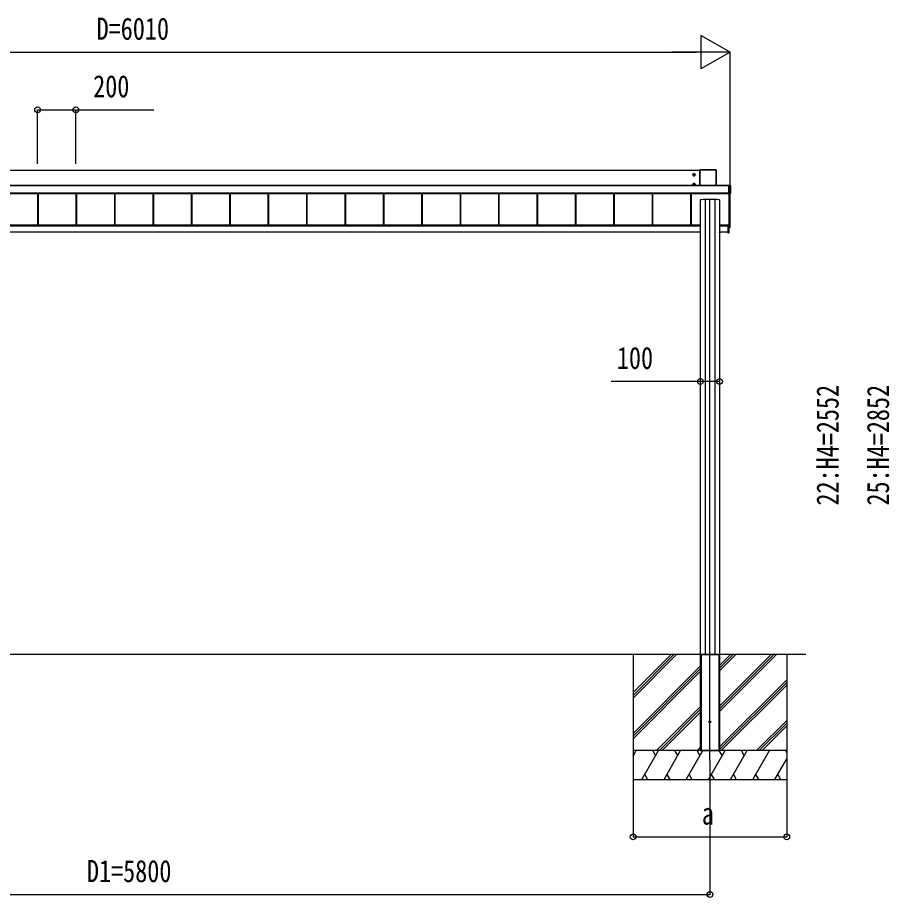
# Model space of a CAD drawing. Units: millimetres, scale not verified. Extents: x -14718 to 14718, y -10397 to 10401.
# Drawn here: x -10423 to -5883, y -5976 to -1393 of the extents above; entities that cross this region are included whole.
import ezdxf
from ezdxf.enums import TextEntityAlignment as Align

# ---------------------------------------------------------------- set-up
doc = ezdxf.new("R2010")
doc.units = ezdxf.units.MM
doc.header["$LTSCALE"] = 50
for name, color, linetype in [('0-4_YKK_12', 2, 'Continuous'), ('0-5_YKK_A1', 4, 'Continuous'), ('0-6_YKK_D', 6, 'Continuous')]:
    doc.layers.add(name, color=color, linetype=linetype)
doc.styles.add('ＭＳ ゴシック', font='')
doc.styles.get('ＭＳ ゴシック').set_extended_font_data('MS Gothic')

msp = doc.modelspace()

# ---------------------------------------------------------------- linework, layer by layer
at = {"layer": '0-4_YKK_12'}
msp.add_line((-6817.43, -5264.1), (-6817.43, -2338.4), dxfattribs=at)
at = {"layer": '0-5_YKK_A1'}
for p, q in [((-6870.43, -2190.47), (-12564.43, -2190.47)), ((-6870.43, -2186.75), (-6870.43, -2268.91)), ((-6870.09, -2186.89), (-6870.43, -2186.75)), ((-6870.09, -2268.91), (-6870.09, -2186.89)), ((-6784.93, -2186.25), (-6869.93, -2186.25)), ((-6869.93, -2186.25), (-6869.59, -2186.39)), ((-6869.59, -2186.39), (-6869.59, -2186.88)), ((-6869.59, -2186.39), (-6785.27, -2186.39)), ((-6869.59, -2186.88), (-6869.59, -2268.91)), ((-6785.27, -2186.88), (-6869.59, -2186.88)), ((-6785.27, -2186.39), (-6784.93, -2186.25)), ((-6785.27, -2186.39), (-6785.27, -2186.88)), ((-6785.27, -2268.91), (-6785.27, -2186.88)), ((-6784.43, -2186.75), (-6784.77, -2186.89)), ((-6784.77, -2186.89), (-6784.77, -2268.91)), ((-6784.43, -2268.91), (-6784.43, -2186.75)), ((-6907.68, -2212.21), (-6893.18, -2212.21)), ((-6902.71, -2211.45), (-6903.43, -2211.45)), ((-6900.43, -2219.46), (-6900.43, -2204.96)), ((-6898.15, -2212.97), (-6897.43, -2212.97)), ((-6718.93, -2268.91), (-12715.93, -2268.91)), ((-6718.93, -2269.39), (-12715.93, -2269.39)), ((-6907.68, -2262.18), (-6893.18, -2262.18)), ((-6902.71, -2261.42), (-6903.43, -2261.42)), ((-6900.43, -2269.43), (-6900.43, -2254.93)), ((-6898.15, -2262.94), (-6897.43, -2262.94)), ((-6717.73, -2267.68), (-6718.93, -2267.68)), ((-6718.93, -2267.83), (-6718.93, -2267.68)), ((-6718.93, -2267.68), (-6718.93, -2267.68)), ((-6717.73, -2267.68), (-6718.93, -2267.68)), ((-6718.93, -2268.31), (-6718.93, -2267.83)), ((-6711.89, -2268.31), (-6718.93, -2268.31)), ((-6717.73, -2267.68), (-6717.73, -2267.68)), ((-6717.13, -2267.67), (-6717.18, -2267.67)), ((-6717.13, -2267.63), (-6711.43, -2267.63)), ((-6717.13, -2267.63), (-6717.13, -2267.67)), ((-6711.89, -2267.83), (-6711.43, -2267.63)), ((-6711.89, -2309.37), (-6711.89, -2268.31)), ((-6710.93, -2268.13), (-6711.39, -2268.33)), ((-6711.39, -2268.33), (-6711.39, -2309.39)), ((-6710.93, -2268.13), (-6710.93, -2310.11)), ((-6718.93, -2308.36), (-12715.93, -2308.36)), ((-6718.93, -2308.88), (-12715.93, -2308.88)), ((-12715.93, -2309.02), (-6718.93, -2309.02)), ((-6718.93, -2309.02), (-12715.93, -2309.02)), ((-10318.93, -2309.02), (-10318.93, -2475.25)), ((-10316.33, -2309.02), (-10316.33, -2475.25)), ((-10315.93, -2309.02), (-10315.93, -2475.25)), ((-10118.93, -2309.02), (-10118.93, -2475.25)), ((-10116.33, -2309.02), (-10116.33, -2475.25)), ((-10115.93, -2309.02), (-10115.93, -2475.25)), ((-9918.93, -2309.02), (-9918.93, -2475.25)), ((-9916.33, -2309.02), (-9916.33, -2475.25)), ((-9915.93, -2309.02), (-9915.93, -2475.25)), ((-9718.93, -2309.02), (-9718.93, -2475.25)), ((-9716.33, -2309.02), (-9716.33, -2475.25)), ((-9715.93, -2309.02), (-9715.93, -2475.25)), ((-9518.93, -2309.02), (-9518.93, -2475.25)), ((-9516.33, -2309.02), (-9516.33, -2475.25)), ((-9515.93, -2309.02), (-9515.93, -2475.25)), ((-9318.93, -2309.02), (-9318.93, -2475.25)), ((-9316.33, -2309.02), (-9316.33, -2475.25)), ((-9315.93, -2309.02), (-9315.93, -2475.25)), ((-9118.93, -2309.02), (-9118.93, -2475.25)), ((-9116.33, -2309.02), (-9116.33, -2475.25)), ((-9115.93, -2309.02), (-9115.93, -2475.25)), ((-8918.93, -2309.02), (-8918.93, -2475.25)), ((-8916.33, -2309.02), (-8916.33, -2475.25)), ((-8915.93, -2309.02), (-8915.93, -2475.25)), ((-8718.93, -2309.02), (-8718.93, -2475.25)), ((-8716.33, -2309.02), (-8716.33, -2475.25)), ((-8715.93, -2309.02), (-8715.93, -2475.25)), ((-8518.93, -2309.02), (-8518.93, -2475.25)), ((-8516.33, -2309.02), (-8516.33, -2475.25)), ((-8515.93, -2309.02), (-8515.93, -2475.25)), ((-8318.93, -2309.02), (-8318.93, -2475.25)), ((-8316.33, -2309.02), (-8316.33, -2475.25)), ((-8315.93, -2309.02), (-8315.93, -2475.25)), ((-8118.93, -2309.02), (-8118.93, -2475.25)), ((-8116.33, -2309.02), (-8116.33, -2475.25)), ((-8115.93, -2309.02), (-8115.93, -2475.25)), ((-7918.93, -2309.02), (-7918.93, -2475.25)), ((-7916.33, -2309.02), (-7916.33, -2475.25)), ((-7915.93, -2309.02), (-7915.93, -2475.25)), ((-7718.93, -2309.02), (-7718.93, -2475.25)), ((-7716.33, -2309.02), (-7716.33, -2475.25)), ((-7715.93, -2309.02), (-7715.93, -2475.25)), ((-7518.93, -2309.02), (-7518.93, -2475.25)), ((-7516.33, -2309.02), (-7516.33, -2475.25)), ((-7515.93, -2309.02), (-7515.93, -2475.25)), ((-7318.93, -2309.02), (-7318.93, -2475.25)), ((-7316.33, -2309.02), (-7316.33, -2475.25)), ((-7315.93, -2309.02), (-7315.93, -2475.25)), ((-7118.93, -2309.02), (-7118.93, -2475.25)), ((-7116.33, -2309.02), (-7116.33, -2475.25)), ((-7115.93, -2309.02), (-7115.93, -2475.25)), ((-6918.93, -2309.02), (-6918.93, -2475.25)), ((-6916.33, -2309.02), (-6916.33, -2475.25)), ((-6915.93, -2309.02), (-6915.93, -2475.25)), ((-6718.93, -2309.37), (-6711.89, -2309.37)), ((-6718.93, -2309.88), (-6718.93, -2310.43)), ((-6711.89, -2309.88), (-6718.93, -2309.88)), ((-6718.93, -2310.43), (-6717.73, -2310.43)), ((-6718.93, -2310.43), (-6718.93, -2310.43)), ((-6718.93, -2310.43), (-6717.73, -2310.43)), ((-6717.73, -2310.43), (-6717.73, -2310.43)), ((-6717.43, -2483.08), (-6717.43, -2310.44)), ((-6717.13, -2310.49), (-6717.13, -2310.61)), ((-6711.43, -2310.61), (-6717.13, -2310.61)), ((-6712.43, -2483.03), (-6712.43, -2310.61)), ((-6711.89, -2309.37), (-6711.89, -2309.88)), ((-6711.43, -2310.61), (-6711.89, -2309.88)), ((-6711.39, -2309.39), (-6710.93, -2310.11)), ((-6867.43, -2342.96), (-6867.43, -4711.6)), ((-6842.24, -2341.22), (-6842.24, -4711.6)), ((-6792.62, -2341.22), (-6792.62, -4711.6)), ((-6767.43, -2342.96), (-6767.43, -4711.6)), ((-6711.9, -2442.51), (-6712.43, -2442.48)), ((-6711.43, -2484.07), (-6711.43, -2443.01)), ((-6867.43, -2475.25), (-12567.43, -2475.25)), ((-6867.43, -2477.25), (-12567.43, -2477.25)), ((-6867.43, -2480.12), (-12567.43, -2480.12)), ((-6868.28, -2511.6), (-12566.58, -2511.6)), ((-6868.43, -2513.78), (-6868.3, -2511.6)), ((-6868.28, -2511.6), (-6867.8, -2511.6)), ((-6867.8, -2511.6), (-6867.93, -2513.78)), ((-6867.43, -2511.6), (-6867.8, -2511.6)), ((-6720.43, -2475.25), (-6767.43, -2475.25)), ((-6724.43, -2477.25), (-6767.43, -2477.25)), ((-6724.43, -2480.12), (-6767.43, -2480.12)), ((-6767.06, -2511.6), (-6767.43, -2511.6)), ((-6767.43, -2513.78), (-6766.93, -2513.78)), ((-6766.93, -2514.1), (-6767.43, -2514.1)), ((-6767.06, -2511.6), (-6766.58, -2511.6)), ((-6766.93, -2513.78), (-6767.06, -2511.6)), ((-6766.93, -2514.1), (-6766.93, -2513.78)), ((-6766.73, -2514.1), (-6766.93, -2514.1)), ((-6724.43, -2511.6), (-6766.58, -2511.6)), ((-6766.56, -2511.6), (-6766.43, -2513.78)), ((-6719.43, -2475.6), (-6724.43, -2475.58)), ((-6724.43, -2479.88), (-6724.43, -2475.58)), ((-6724.43, -2479.88), (-6724.43, -2480.08)), ((-6718.71, -2479.89), (-6724.43, -2479.88)), ((-6724.43, -2480.38), (-6718.23, -2480.39)), ((-6724.43, -2514.16), (-6718.21, -2513.78)), ((-6724.43, -2513.86), (-6724.43, -2514.16)), ((-6720.93, -2474.86), (-6717.73, -2474.86)), ((-6720.93, -2475.25), (-6720.93, -2474.86)), ((-6720.43, -2475.25), (-6720.43, -2475.54)), ((-6720.43, -2475.54), (-6720.43, -2475.59)), ((-6719.43, -2475.6), (-6719.43, -2474.86)), ((-6718.71, -2477.31), (-6718.71, -2479.89)), ((-6718.71, -2477.31), (-6718.43, -2477.31)), ((-6718.71, -2479.89), (-6718.43, -2479.89)), ((-6718.23, -2480.09), (-6718.23, -2477.11)), ((-6718.23, -2480.09), (-6718.23, -2480.09)), ((-6718.21, -2474.86), (-6718.21, -2476.81)), ((-6718.21, -2476.81), (-6717.93, -2476.81)), ((-6718.21, -2480.39), (-6717.93, -2480.39)), ((-6717.93, -2513.48), (-6718.21, -2513.48)), ((-6717.93, -2476.81), (-6717.93, -2474.86)), ((-6717.93, -2480.39), (-6717.93, -2476.81)), ((-6717.93, -2513.48), (-6717.93, -2480.39)), ((-6712.43, -2483.6), (-6717.93, -2483.93)), ((-6717.93, -2485.19), (-6711.9, -2484.81)), ((-6717.93, -2485.19), (-6711.9, -2484.81)), ((-6711.9, -2484.56), (-6717.61, -2484.91)), ((-6717.61, -2484.91), (-6717.61, -2484.95)), ((-6712.93, -2483.58), (-6716.93, -2483.58)), ((-6712.43, -2483.6), (-6712.43, -2483.03)), ((-6711.9, -2484.81), (-6711.9, -2484.56)), ((-6711.9, -2484.81), (-6711.9, -2484.81)), ((-6711.43, -2484.07), (-6711.43, -2484.31)), ((-6317.43, -4711.6), (-12567.43, -4711.6)), ((-7217.43, -4711.6), (-7217.43, -5361.6)), ((-7217.43, -4938.23), (-6990.8, -4711.6)), ((-7217.43, -4909.95), (-7019.08, -4711.6)), ((-7217.43, -4924.09), (-7005, -4711.66)), ((-6867.43, -4711.6), (-6867.43, -5211.6)), ((-6867.43, -4711.6), (-6867.13, -4711.6)), ((-6867.43, -4711.6), (-6867.43, -5211.6)), ((-6867.13, -4711.6), (-6767.73, -4711.6)), ((-6864.93, -4711.6), (-6864.93, -5211.6)), ((-6863.43, -4711.6), (-6863.43, -5211.6)), ((-6771.43, -4711.6), (-6771.43, -5211.6)), ((-6769.93, -4711.6), (-6769.93, -5211.6)), ((-6767.43, -4711.6), (-6767.43, -5211.6)), ((-6767.43, -4711.6), (-6767.43, -5211.6)), ((-6767.43, -4796.6), (-6682.43, -4711.6)), ((-6767.43, -4782.46), (-6696.57, -4711.6)), ((-6767.43, -4768.31), (-6710.72, -4711.6)), ((-6767.43, -5008.73), (-6470.34, -4711.64)), ((-6767.43, -4994.59), (-6484.48, -4711.64)), ((-6767.43, -4980.44), (-6498.62, -4711.64)), ((-6417.43, -4711.6), (-6417.43, -5361.6)), ((-7217.43, -5122.08), (-6867.43, -4772.08)), ((-7217.43, -5136.22), (-6867.43, -4786.22)), ((-7217.43, -5150.36), (-6867.43, -4800.36)), ((-6767.43, -5192.57), (-6417.43, -4842.58)), ((-6767.43, -5206.72), (-6417.43, -4856.72)), ((-6758.17, -5211.6), (-6417.43, -4870.86)), ((-7094.82, -5211.6), (-6867.43, -4984.21)), ((-7080.68, -5211.6), (-6867.43, -4998.35)), ((-7066.54, -5211.6), (-6867.43, -5012.49)), ((-6574.32, -5211.6), (-6417.43, -5054.71)), ((-6560.18, -5211.6), (-6417.43, -5068.85)), ((-6546.04, -5211.6), (-6417.43, -5082.99)), ((-6417.43, -5211.6), (-7217.43, -5211.6)), ((-7217.43, -5240.54), (-7200.72, -5211.6)), ((-6417.43, -5211.6), (-7217.43, -5211.6)), ((-7171.85, -5361.6), (-7085.25, -5211.6)), ((-7100.25, -5237.58), (-7115.25, -5211.6)), ((-7056.38, -5361.6), (-6969.78, -5211.6)), ((-6984.78, -5237.58), (-6999.78, -5211.6)), ((-6940.91, -5361.6), (-6854.31, -5211.6)), ((-6869.31, -5237.58), (-6884.31, -5211.6)), ((-6882.69, -5211.6), (-6867.43, -5196.34)), ((-6867.43, -5211.6), (-6767.43, -5211.6)), ((-6825.44, -5361.6), (-6738.84, -5211.6)), ((-6753.84, -5237.58), (-6768.84, -5211.6)), ((-6709.97, -5361.6), (-6623.37, -5211.6)), ((-6638.37, -5237.58), (-6653.37, -5211.6)), ((-6594.5, -5361.6), (-6507.9, -5211.6)), ((-6417.43, -5220.26), (-6422.43, -5211.6)), ((-7215.72, -5237.58), (-7217.43, -5234.62)), ((-6479.03, -5361.6), (-6417.43, -5254.9)), ((-7217.43, -5361.6), (-6417.43, -5361.6)), ((-7156.86, -5335.62), (-7141.86, -5361.6)), ((-7041.39, -5335.62), (-7026.39, -5361.6)), ((-6925.92, -5335.62), (-6910.92, -5361.6)), ((-6810.44, -5335.62), (-6795.44, -5361.6)), ((-6694.98, -5335.62), (-6679.98, -5361.6)), ((-6579.5, -5335.62), (-6564.51, -5361.6)), ((-6464.03, -5335.62), (-6449.04, -5361.6))]:
    msp.add_line(p, q, dxfattribs=at)
for points in [[(-6900.43, -2206.44), (-6905.43, -2209.32), (-6905.43, -2215.1), (-6900.43, -2217.98), (-6895.43, -2215.1), (-6895.43, -2209.32)], [(-6900.43, -2256.4), (-6905.43, -2259.29), (-6905.43, -2265.07), (-6900.43, -2267.95), (-6895.43, -2265.07), (-6895.43, -2259.29)]]:
    msp.add_lwpolyline(points, close=True, dxfattribs=at)
for points in [[(-6903.43, -2211.45), (-6903.43, -2212.97), (-6902.71, -2212.97)], [(-6899.67, -2209.93), (-6899.67, -2209.21), (-6901.19, -2209.21), (-6901.19, -2209.93)], [(-6901.19, -2214.49), (-6901.19, -2215.21), (-6899.67, -2215.21), (-6899.67, -2214.49)], [(-6897.43, -2212.97), (-6897.43, -2211.45), (-6898.15, -2211.45)], [(-6903.43, -2261.42), (-6903.43, -2262.94), (-6902.71, -2262.94)], [(-6899.67, -2259.9), (-6899.67, -2259.18), (-6901.19, -2259.18), (-6901.19, -2259.9)], [(-6901.19, -2264.46), (-6901.19, -2265.18), (-6899.67, -2265.18), (-6899.67, -2264.46)], [(-6897.43, -2262.94), (-6897.43, -2261.42), (-6898.15, -2261.42)], [(-6718.93, -2267.83), (-6711.89, -2267.83), (-6711.89, -2268.31)], [(-6718.93, -2309.88), (-6718.93, -2309.37), (-6718.93, -2268.31)], [(-6867.43, -2514.1), (-6867.93, -2514.1), (-6868.13, -2514.1)], [(-6867.93, -2514.1), (-6867.93, -2513.78), (-6867.43, -2513.78)], [(-6718.25, -2480.09), (-6724.43, -2480.08), (-6724.43, -2480.38), (-6724.43, -2513.86)], [(-6718.21, -2480.39), (-6718.21, -2513.48), (-6724.43, -2513.86)], [(-6718.43, -2479.91), (-6718.43, -2479.89), (-6718.43, -2477.31)], [(-6718.23, -2480.09), (-6718.23, -2480.09), (-6718.24, -2480.09)], [(-6867.13, -4711.6), (-6767.73, -4711.6), (-6767.43, -4711.6)]]:
    msp.add_lwpolyline(points, dxfattribs=at)
for centre, radius in [((-6900.43, -2212.21), 6.25), ((-6900.43, -2212.21), 5), ((-6900.43, -2262.18), 6.25), ((-6900.43, -2262.18), 5), ((-6817.43, -5061.6), 5)]:
    msp.add_circle(centre, radius, dxfattribs=at)
for centre, radius, start, end in [((-6869.59, -2186.89), 0.5, 90.15046, 179.81463), ((-6869.71, -2190.99), 4.12, 88.40447, 95.35624), ((-6785.27, -2186.89), 0.5, 0.18537, 89.84954), ((-6785.15, -2190.99), 4.12, 84.64376, 91.59553), ((-6900.43, -2212.21), 5.58, 153.74848, 206.25152), ((-6900.43, -2212.21), 5.58, 93.74848, 146.25152), ((-6900.43, -2212.21), 5.58, 213.74848, 266.25152), ((-6902.71, -2209.93), 1.52, 270, 0), ((-6902.71, -2214.49), 1.52, 0, 90), ((-6900.43, -2212.21), 5.58, 33.74848, 86.25152), ((-6900.43, -2212.21), 5.58, 273.74848, 326.25152), ((-6898.15, -2209.93), 1.52, 180, 270), ((-6898.15, -2214.49), 1.52, 90, 180), ((-6900.43, -2212.21), 5.58, 333.74848, 26.25152), ((-6900.43, -2262.18), 5.58, 153.74848, 206.25152), ((-6900.43, -2262.18), 5.58, 93.74848, 146.25152), ((-6900.43, -2262.18), 5.58, 213.74848, 266.25152), ((-6902.71, -2259.9), 1.52, 270, 0), ((-6902.71, -2264.46), 1.52, 0, 90), ((-6900.43, -2262.18), 5.58, 33.74848, 86.25152), ((-6900.43, -2262.18), 5.58, 273.74848, 326.25152), ((-6898.15, -2259.9), 1.52, 180, 270), ((-6898.15, -2264.46), 1.52, 90, 180), ((-6900.43, -2262.18), 5.58, 333.74848, 26.25152), ((-6717.29, -2266.27), 1.41, 271.33232, 274.49739), ((-6711.89, -2268.33), 0.5, 0.18537, 89.84954), ((-6711.78, -2272.43), 4.12, 84.64376, 91.59553), ((-6717.64, -2313.05), 2.62, 81.42612, 92.09097), ((-6717.13, -2310.19), 0.301, 243.24083, 270.00691), ((-6711.78, -2313.49), 4.12, 84.64376, 91.59553), ((-6711.89, -2309.38), 0.502, 270.31408, 359.651), ((-6717.73, -2474.56), 0.3, 269.98255, 359.98252), ((-6711.93, -2443.01), 0.5, 0.01604, 86.51881), ((-6868.13, -2513.8), 0.3, 176.5, 270), ((-6766.73, -2513.8), 0.3, 270, 3.5), ((-6718.64, -2481.88), 1.98, 83.79926, 91.95127), ((-6718.25, -2480.39), 0.3, 87.77338, 89.77816), ((-6718.25, -2480.23), 0.141, 85.77463, 89.9759), ((-6719.48, -2480.32), 1.25, 356.45735, 10.27369), ((-6719.44, -2480.27), 1.21, 354.17006, 8.37745), ((-6719.56, -2476.88), 1.35, 350.09675, 2.91202), ((-6718.23, -2476.81), 0.3, 269.98255, 359.98254), ((-6718.23, -2480.39), 0.3, 0, 89.87763), ((-6719.43, -2480.31), 1.22, 356.27163, 10.47203), ((-6718.23, -2513.48), 0.3, 273.5, 0), ((-6719.44, -2513.63), 1.24, 353.06854, 6.93146), ((-6717.63, -2484.61), 0.3, 180.0189, 273.51595), ((-6717.63, -2484.66), 0.3, 180.0189, 273.51595), ((-6716.93, -2483.08), 0.5, 180.01746, 270.01745), ((-6712.93, -2483.08), 0.5, 269.98255, 359.98254), ((-6711.93, -2484.06), 0.5, 273.48119, 359.98396), ((-6711.93, -2484.31), 0.5, 273.6197, 0), ((-6711.93, -2484.31), 0.5, 273.48119, 359.98396)]:
    msp.add_arc(centre, radius, start, end, dxfattribs=at)
for centre, major_axis, ratio, start_param, end_param in [((-6869.93, -2186.75), (0.382, -0.325), 0.996231, 2.2770247, 3.8440941), ((-6784.93, -2186.75), (0.382, 0.325), 0.996231, 5.5806839, 7.1477533), ((-6717.73, -2267.67), (0.6, 0), 0.026226, 4.712389, 5.6461648), ((-6717.13, -2267.93), (0, 0.3), 0.998743, 6.2831853, 6.8214342), ((-6717.73, -2267.67), (0.6, 0), 0.026226, 5.6461648, 6.2831853), ((-6711.43, -2268.13), (0.382, 0.325), 0.996231, 5.5806839, 7.1477533), ((-6717.73, -2310.49), (0.6, 0), 0.096025, 6.2831853, 7.8539816), ((-6717.13, -2310.31), (0, 0.3), 0.998743, 2.0534275, 3.1415927), ((-6711.43, -2310.11), (0.382, -0.325), 0.996231, 5.4186173, 6.9856867), ((-6817.43, -2342.96), (50, 0), 0.04, 6.2831853, 9.424778), ((-6867.93, -2513.8), (0.5, -0.018), 0.036539, 1.5736281, 3.1406975), ((-6766.93, -2513.8), (0.5, 0.018), 0.036539, 0.0008951, 1.5679645), ((-6718.21, -2477.31), (-0.301, 0.4), 0.997782, 5.6362522, 7.2070486), ((-6718.73, -2479.89), (-0.001, 0.2), 0.09157, 4.6769241, 4.7117655), ((-6718.23, -2479.89), (0.482, 0.007), 0.414889, 3.1353871, 4.6694768), ((-6718.23, -2477.31), (-0.108, 0.169), 0.994155, 5.7105836, 7.28138), ((-6718.23, -2479.89), (0.145, 0.15), 0.921201, 2.3804184, 3.9145081), ((-6718.21, -2479.89), (-0.301, 0.4), 0.997782, 2.4579529, 2.4946596), ((-6718.21, -2484.99), (0.6, 0.037), 0.034769, 5.198958, 6.2810574)]:
    msp.add_ellipse(centre, major_axis=major_axis, ratio=ratio, start_param=start_param, end_param=end_param, dxfattribs=at)
at = {"layer": '0-6_YKK_D'}
for p, q in [((-6712.43, -1573.6), (-6863.99, -1486.1)), ((-6863.99, -1486.1), (-6863.99, -1661.1)), ((-12547.43, -1573.6), (-6887.43, -1573.6)), ((-6712.43, -1573.6), (-7015.54, -1573.6)), ((-6712.43, -1573.6), (-6863.99, -1661.1)), ((-6712.43, -2309.61), (-6712.43, -1572.6)), ((-10318.93, -2155.31), (-10318.93, -1872.6)), ((-10118.93, -2155.31), (-10118.93, -1872.6)), ((-6867.43, -3286.07), (-6867.43, -3289.59)), ((-6817.43, -5265.1), (-6817.43, -5962.6)), ((-7217.43, -5362.6), (-7217.43, -5662.6)), ((-6417.43, -5362.6), (-6417.43, -5662.6)), ((-7217.43, -5661.6), (-6417.43, -5661.6)), ((-12617.43, -5961.6), (-6817.43, -5961.6))]:
    msp.add_line(p, q, dxfattribs=at)
for points in [[(-10318.93, -1873.6), (-10118.93, -1873.6), (-9713.83, -1873.6)], [(-6767.43, -3288.59), (-6867.43, -3288.59), (-7332.03, -3288.59)]]:
    msp.add_lwpolyline(points, dxfattribs=at)
for centre in [(-10318.93, -1873.6), (-10118.93, -1873.6), (-6867.43, -3288.59), (-6767.43, -3288.59), (-7217.43, -5661.6), (-6417.43, -5661.6), (-6817.43, -5961.6)]:
    msp.add_circle(centre, 14.88, dxfattribs=at)

# ---------------------------------------------------------------- texts
at = {"layer": '0-6_YKK_D', "style": 'ＭＳ ゴシック', "width": 0.8}
for s, p in [('D=6010', (-10011.43, -1543.6)), ('200', (-10029.43, -1843.6)), ('100', (-7302.03, -3258.59)), ('a', (-6859.43, -5631.6)), ('D1=5800', (-10061.83, -5931.6))]:
    msp.add_text(s, height=115.5, dxfattribs=at).set_placement(p, align=Align.BOTTOM_LEFT)
for s, p in [('22:H4=2552', (-6112.48, -3935.4)), ('25:H4=2852', (-5849.98, -3935.4))]:
    msp.add_text(s, height=115.5, rotation=90, dxfattribs=at).set_placement(p, align=Align.BOTTOM_LEFT)

doc.saveas('drawing.dxf')
